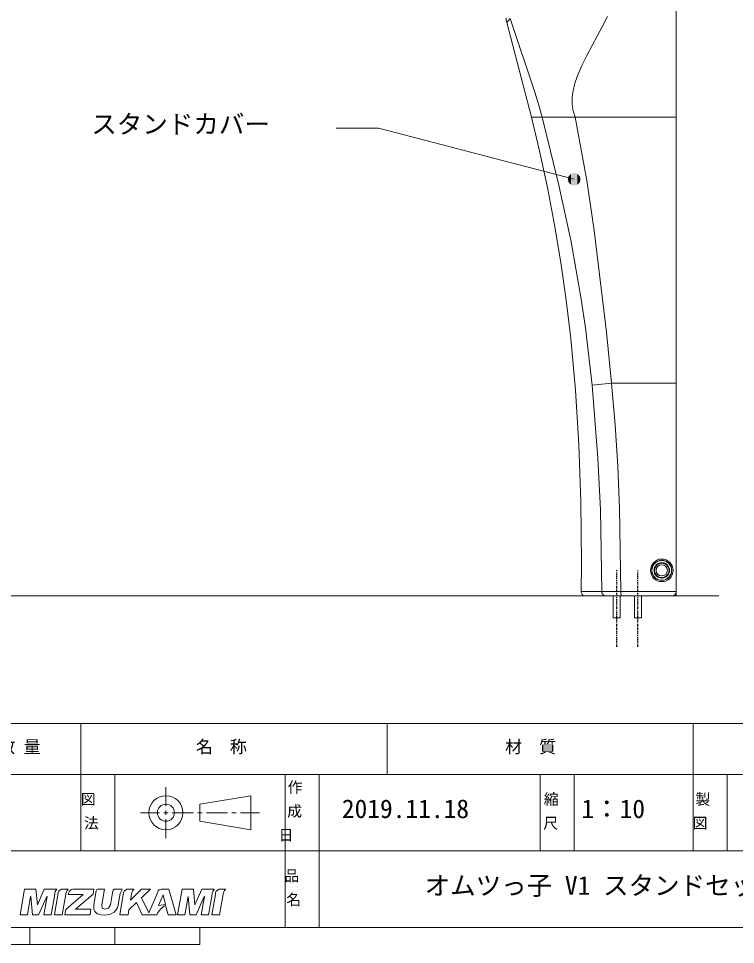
# Model space of a CAD drawing. Units: millimetres, scale not verified. Extents: x -203 to 203, y -143 to 208.
# Drawn here: x 28.7 to 113, y -140 to -31.1 of the extents above; entities that cross this region are included whole.
import ezdxf
from ezdxf.enums import TextEntityAlignment as Align

# ---------------------------------------------------------------- set-up
doc = ezdxf.new("R2010")
doc.units = ezdxf.units.MM
doc.header["$LTSCALE"] = 0.5
doc.linetypes.add('USER1', pattern=[0.629921, 0.393701, -0.07874, 0.07874, -0.07874])
for name, color, linetype, lineweight in [('0-1_DIMENSION_LINES$02_DIMENSI', 1, 'Continuous', 25), ('0-2_DIMENSION_LINES$04_SUB_LIN', 4, 'Continuous', 18), ('0-3_DIMENSION_LINES$01_CENTER_', 7, 'USER1', 25), ('0-5_DIMENSION_LINES$03_LINES', 7, 'Continuous', 18), ('0-7_図面_FORMAT$02_LOGO$01_MZ_LO', 7, 'Continuous', 18), ('0-8_図面_FORMAT$03_TEXT', 7, 'Continuous', 18), ('0-A_図面_FORMAT$01_WAKU$OUT_LINE', 6, 'Continuous', 18), ('0-B_図面_FORMAT$01_WAKU$SUB_LINE', 7, 'Continuous', 18)]:
    doc.layers.add(name, color=color, linetype=linetype, lineweight=lineweight)
doc.styles.add('ＭＳ ゴシック', font='')
doc.styles.get('ＭＳ ゴシック').set_extended_font_data('MS Gothic')

# ---------------------------------------------------------------- blocks, each defined once
blk = doc.blocks.new('U91')
at = {"layer": '0-1_DIMENSION_LINES$02_DIMENSI'}
for points in [[(3866.701, 1879.25), (3866.5, 1880), (3866.701, 1880.75)], [(3867.25, 1878.701), (3866.701, 1880.75), (3867.25, 1881.299)], [(3866.701, 1879.25), (3866.701, 1880.75), (3867.25, 1878.701)], [(3868, 1878.5), (3867.25, 1881.299), (3868, 1881.5)], [(3867.25, 1878.701), (3867.25, 1881.299), (3868, 1878.5)], [(3868, 1878.5), (3868, 1881.5), (3868.75, 1878.701)], [(3868.75, 1878.701), (3868, 1881.5), (3868.75, 1881.299)], [(3868.75, 1878.701), (3868.75, 1881.299), (3869.299, 1879.25)], [(3869.299, 1879.25), (3868.75, 1881.299), (3869.299, 1880.75)], [(3869.299, 1879.25), (3869.299, 1880.75), (3869.5, 1880)]]:
    blk.add_solid(points, dxfattribs=at)
blk = doc.blocks.new('_X61')
at = {"layer": '0-8_図面_FORMAT$03_TEXT', "style": 'ＭＳ ゴシック'}
for s, p in [('製', (3896.504, 1732.119)), ('図', (3895.867, 1726.496))]:
    blk.add_text(s, height=2.566, dxfattribs=at).set_placement(p, align=Align.BOTTOM_LEFT)
blk = doc.blocks.new('_X62')
at = {"layer": '0-8_図面_FORMAT$03_TEXT', "style": 'ＭＳ ゴシック'}
for s, p in [('縮', (3860.847, 1732.119)), ('尺', (3860.735, 1726.496))]:
    blk.add_text(s, height=2.566, dxfattribs=at).set_placement(p, align=Align.BOTTOM_LEFT)
blk = doc.blocks.new('_X63')
at = {"layer": '0-8_図面_FORMAT$03_TEXT', "style": 'ＭＳ ゴシック'}
for s, p in [('品', (3799.814, 1714.119)), ('名', (3800.273, 1708.496))]:
    blk.add_text(s, height=2.566, dxfattribs=at).set_placement(p, align=Align.BOTTOM_LEFT)
blk = doc.blocks.new('_X65')
at = {"layer": '0-8_図面_FORMAT$03_TEXT', "style": 'ＭＳ ゴシック'}
for s, p in [('図', (3751.969, 1732.119)), ('法', (3752.718, 1726.496))]:
    blk.add_text(s, height=2.566, dxfattribs=at).set_placement(p, align=Align.BOTTOM_LEFT)
blk = doc.blocks.new('_X66')
at = {"layer": '0-8_図面_FORMAT$03_TEXT', "style": 'ＭＳ ゴシック'}
for s, p in [('作', (3800.616, 1734.93)), ('成', (3800.504, 1729.308)), ('日', (3798.488, 1723.685))]:
    blk.add_text(s, height=2.566, dxfattribs=at).set_placement(p, align=Align.BOTTOM_LEFT)

msp = doc.modelspace()

# ---------------------------------------------------------------- linework, layer by layer
at = {"layer": '0-1_DIMENSION_LINES$02_DIMENSI', "color": 7, "lineweight": 18}
for p, q in [((71, -44), (66, -44)), ((94, -50), (71, -44))]:
    msp.add_line(p, q, dxfattribs=at)
at = {"layer": '0-2_DIMENSION_LINES$04_SUB_LIN'}
for p, q in [((86.4566, -31.0969), (86.089, -31.5768)), ((89.3883, -39.7718), (86.4566, -31.0975)), ((97.9342, -30.8666), (97.3478, -32.0083)), ((97.3478, -32.0083), (95.4924, -35.4323)), ((95.4924, -35.4323), (95.2091, -35.9912)), ((94.9371, -36.5557), (94.6898, -37.1042)), ((95.2091, -35.9912), (94.9371, -36.5557)), ((94.3574, -37.9266), (94.2607, -38.1952)), ((94.4595, -37.66), (94.3574, -37.9266)), ((94.6898, -37.1042), (94.4595, -37.66)), ((93.9904, -39.0878), (93.9475, -39.2637)), ((94.0366, -38.9127), (93.9904, -39.0878)), ((94.0861, -38.7386), (94.0366, -38.9127)), ((94.1701, -38.4658), (94.0861, -38.7386)), ((94.2607, -38.1952), (94.1701, -38.4658)), ((89.8508, -41.2826), (89.3883, -39.7718)), ((93.7791, -40.2934), (93.7667, -40.4605)), ((93.796, -40.1267), (93.7791, -40.2934)), ((93.8179, -39.9541), (93.796, -40.1267)), ((93.8441, -39.7822), (93.8179, -39.9541)), ((93.8743, -39.611), (93.8441, -39.7822)), ((93.9083, -39.4405), (93.8743, -39.611)), ((93.9475, -39.2637), (93.9083, -39.4405)), ((90.2288, -42.7), (89.8508, -41.2826)), ((93.759, -40.628), (93.7564, -40.7958)), ((93.7564, -40.7958), (93.7591, -40.9586)), ((93.7667, -40.4605), (93.759, -40.628)), ((93.7591, -40.9586), (93.7672, -41.1214)), ((93.7672, -41.1214), (93.7733, -41.2027)), ((93.7733, -41.2027), (93.7809, -41.2839)), ((93.7809, -41.2839), (93.7901, -41.3649)), ((93.7901, -41.3649), (93.8007, -41.4458)), ((93.8007, -41.4458), (93.8128, -41.5253)), ((93.8128, -41.5253), (93.8263, -41.6046)), ((93.8263, -41.6046), (93.8569, -41.7627)), ((93.8569, -41.7627), (93.8917, -41.9201)), ((93.8917, -41.9201), (93.9296, -42.077)), ((93.9296, -42.077), (94.0965, -42.7)), ((88.983, -42.7), (88.9869, -42.7)), ((90.2282, -42.7), (88.983, -42.7)), ((92.2146, -50.6961), (90.2281, -42.6999)), ((90.2288, -42.7), (94.0965, -42.7)), ((106, -42.7), (94.1002, -42.7)), ((94.1003, -42.7), (95.4725, -50.1448)), ((93.6309, -57.3722), (92.2146, -50.6961)), ((95.4725, -50.1448), (96.365, -56.0473)), ((96.365, -56.0473), (97.7852, -67.9775)), ((94.2528, -60.7326), (93.6309, -57.3722)), ((94.8142, -64.1051), (94.2528, -60.7326)), ((95.3128, -67.4842), (94.8142, -64.1051)), ((96.1126, -74.2221), (95.3128, -67.4842)), ((97.7852, -67.9775), (98.3908, -74.0005)), ((98.3908, -74.0005), (96.1126, -74.2221)), ((98.3908, -74.0005), (98.8123, -78.8894)), ((98.3908, -74.0005), (106, -74.0026)), ((96.7921, -82.8002), (96.1126, -74.2221)), ((98.8123, -78.8894), (99.1275, -83.7858)), ((97.0799, -88.8667), (96.7921, -82.8002)), ((99.1275, -83.7858), (99.3427, -88.6874)), ((97.2437, -98.4992), (97.0799, -88.8667)), ((99.3427, -88.6874), (99.4973, -98.5001)), ((94.8134, -98.4919), (97.2437, -98.4992)), ((97.2437, -98.4992), (99.4973, -98.5001)), ((97.2524, -98.5727), (97.2437, -98.4992)), ((97.2562, -98.5969), (97.2524, -98.5727)), ((97.2606, -98.6209), (97.2562, -98.5969)), ((97.2631, -98.6328), (97.2606, -98.6209)), ((97.2659, -98.6446), (97.2631, -98.6328)), ((97.2689, -98.6563), (97.2659, -98.6446)), ((97.2722, -98.6679), (97.2689, -98.6563)), ((97.2758, -98.6794), (97.2722, -98.6679)), ((97.2798, -98.6908), (97.2758, -98.6794)), ((97.284, -98.702), (97.2798, -98.6908)), ((97.2887, -98.7132), (97.284, -98.702)), ((97.2936, -98.7242), (97.2887, -98.7132)), ((97.2989, -98.735), (97.2936, -98.7242)), ((97.3044, -98.7458), (97.2989, -98.735)), ((97.3103, -98.7563), (97.3044, -98.7458)), ((97.3165, -98.7668), (97.3103, -98.7563)), ((97.3229, -98.7771), (97.3165, -98.7668)), ((97.3296, -98.7872), (97.3229, -98.7771)), ((97.3365, -98.7972), (97.3296, -98.7872)), ((97.3437, -98.8069), (97.3365, -98.7972)), ((97.3512, -98.8166), (97.3437, -98.8069)), ((97.3588, -98.826), (97.3512, -98.8166)), ((97.3667, -98.8353), (97.3588, -98.826)), ((97.3748, -98.8444), (97.3667, -98.8353)), ((97.3831, -98.8533), (97.3748, -98.8444)), ((97.3915, -98.862), (97.3831, -98.8533)), ((97.4002, -98.8704), (97.3915, -98.862)), ((97.409, -98.8787), (97.4002, -98.8704)), ((97.418, -98.8868), (97.409, -98.8787)), ((97.4272, -98.8946), (97.418, -98.8868)), ((97.4365, -98.9021), (97.4272, -98.8946)), ((97.446, -98.9095), (97.4365, -98.9021)), ((97.4556, -98.9165), (97.446, -98.9095)), ((97.4654, -98.9233), (97.4556, -98.9165)), ((97.4754, -98.9297), (97.4654, -98.9233)), ((97.4855, -98.9359), (97.4754, -98.9297)), ((97.4957, -98.9417), (97.4855, -98.9359)), ((97.5061, -98.9473), (97.4957, -98.9417)), ((97.5165, -98.9525), (97.5061, -98.9473)), ((97.5272, -98.9573), (97.5165, -98.9525)), ((97.5379, -98.9619), (97.5272, -98.9573)), ((97.5487, -98.966), (97.5379, -98.9619)), ((97.5597, -98.9698), (97.5487, -98.966)), ((97.5708, -98.9733), (97.5597, -98.9698)), ((97.5819, -98.9765), (97.5708, -98.9733)), ((97.5932, -98.9794), (97.5819, -98.9765)), ((97.6045, -98.9821), (97.5932, -98.9794)), ((97.6159, -98.9845), (97.6045, -98.9821)), ((97.6274, -98.9868), (97.6159, -98.9845)), ((97.6505, -98.9907), (97.6274, -98.9868)), ((97.6737, -98.9941), (97.6505, -98.9907)), ((97.7206, -99), (97.6737, -98.9941)), ((98.6, -99), (98.6, -101.58)), ((99.4, -101.58), (99.4, -99)), ((99.4972, -98.5001), (106, -98.5001)), ((101.1, -99), (101.1, -101.58)), ((101.9, -101.58), (101.9, -99)), ((106, -98.83), (105.8753, -98.83)), ((106, -98.5001), (106, -98.5)), ((98.6, -101.58), (99.4, -101.58)), ((101.1, -101.58), (101.9, -101.58))]:
    msp.add_line(p, q, dxfattribs=at)
for centre, radius in [((104.2987, -96), 1.3272), ((104.3, -96), 1.1584), ((104.3, -96), 0.9086), ((104.3, -96), 0.6609)]:
    msp.add_circle(centre, radius, dxfattribs=at)
for centre, radius, start, end in [((101.9051, -98.6247), 2.411, 177.0369, 188.95545), ((105.5002, -98.5002), 0.4998, 269.98116, 0.01332)]:
    msp.add_arc(centre, radius, start, end, dxfattribs=at)
at = {"layer": '0-3_DIMENSION_LINES$01_CENTER_'}
for p, q in [((99, -105), (99, -95.9646)), ((101.5, -105), (101.5, -96))]:
    msp.add_line(p, q, dxfattribs=at)
at = {"layer": '0-5_DIMENSION_LINES$03_LINES'}
for p, q in [((106, -99), (106, 39.4797)), ((106, -42.7), (106, -24.196)), ((85.9781, -31.0605), (85.9845, -31.1079)), ((85.9845, -31.1079), (85.9918, -31.1553)), ((85.9918, -31.1553), (86.0001, -31.2024)), ((86.0001, -31.2024), (86.0192, -31.2966)), ((86.0192, -31.2966), (86.041, -31.3902)), ((86.041, -31.3902), (86.089, -31.5768)), ((86.0891, -31.5768), (88.9866, -42.7001)), ((88.9842, -42.7006), (89.9202, -46.6566)), ((106, -74.0026), (106, -42.7)), ((89.9202, -46.6566), (90.8504, -50.9755)), ((90.8504, -50.9755), (91.6904, -55.353)), ((91.6904, -55.353), (92.4307, -59.7792)), ((92.4307, -59.7792), (93.0668, -64.2398)), ((93.0668, -64.2398), (93.5989, -68.7321)), ((93.5989, -68.7321), (94.1544, -74.8149)), ((106, -98.5), (106, -74.0026)), ((94.1544, -74.8149), (94.5516, -81.1849)), ((94.5516, -81.1849), (94.7869, -87.9526)), ((94.7869, -87.9526), (94.8446, -95.1349)), ((94.8446, -95.1349), (94.8065, -98.4918)), ((-60.599, -99), (111, -99)), ((97.7206, -99), (95.3123, -99)), ((105.84, -99), (105.5031, -99)), ((106, -98.565), (106, -98.83)), ((106, -98.84), (106, -98.83))]:
    msp.add_line(p, q, dxfattribs=at)
msp.add_lwpolyline([(105.5, -99), (99.5234, -99), (97.7206, -99)], dxfattribs=at)
for centre, radius in [((104.3023, -96), 1.1834), ((104.3, -96), 0.85)]:
    msp.add_circle(centre, radius, dxfattribs=at)
for centre, radius, start, end in [((95.3088, -98.5), 0.5, 179.14039, 269.86193), ((105.84, -98.84), 0.16, 270, 0)]:
    msp.add_arc(centre, radius, start, end, dxfattribs=at)
at = {"layer": '0-7_図面_FORMAT$02_LOGO$01_MZ_LO'}
for p, q in [((29.3797, -133.5001), (28.8508, -136.5)), ((30.7128, -133.5001), (29.3797, -133.5001)), ((30.8813, -135.3254), (30.7128, -133.5001)), ((31.6973, -133.5001), (30.8813, -135.3254)), ((33.1564, -133.5001), (31.6973, -133.5001)), ((33.1643, -133.5221), (33.1564, -133.5001)), ((34.4785, -133.5001), (33.7311, -133.5001)), ((34.4907, -133.528), (34.4785, -133.5001)), ((34.5924, -133.8998), (34.52, -134.1359)), ((37.5368, -133.5001), (35.0653, -133.5001)), ((37.4305, -134.0987), (37.5368, -133.5001)), ((37.8062, -133.6918), (37.5241, -135.2886)), ((38.7636, -133.5001), (38.0482, -133.5001)), ((38.4414, -135.331), (38.7636, -133.5001)), ((39.7553, -133.6956), (39.4664, -135.331)), ((40.7137, -133.5065), (40.0021, -133.5001)), ((40.6262, -134.0012), (40.8635, -133.5423)), ((40.8489, -133.5001), (40.7137, -133.5065)), ((40.8635, -133.5423), (40.8489, -133.5001)), ((42.2092, -133.5001), (41.4125, -133.5001)), ((43.1434, -133.5001), (41.8365, -134.8052)), ((42.2217, -133.528), (42.2092, -133.5001)), ((43.107, -134.5303), (44.1923, -133.5001)), ((44.1923, -133.5001), (43.1434, -133.5001)), ((45.0487, -133.8322), (43.9945, -136.289)), ((46.3372, -133.5001), (45.4679, -133.5001)), ((47.188, -136.5), (46.3372, -133.5001)), ((47.8896, -133.5001), (47.3606, -136.5)), ((49.2227, -133.5001), (47.8896, -133.5001)), ((49.3912, -135.3254), (49.2227, -133.5001)), ((50.2071, -133.5001), (49.3912, -135.3254)), ((51.6663, -133.5001), (50.2071, -133.5001)), ((51.6741, -133.5221), (51.6663, -133.5001)), ((52.9883, -133.5001), (52.241, -133.5001)), ((53.0005, -133.528), (52.9883, -133.5001)), ((29.7077, -136.5), (30.085, -134.3718)), ((30.085, -134.3718), (30.1212, -134.3718)), ((30.1212, -134.3718), (30.3134, -136.5)), ((31.0307, -136.5), (31.9772, -134.3718)), ((32.0194, -134.3718), (31.6421, -136.5)), ((32.493, -136.5), (32.9191, -134.0808)), ((33.2994, -134.1367), (32.8831, -136.5)), ((33.7988, -136.5), (34.2223, -134.0946)), ((36.248, -134.138), (34.2351, -135.8723)), ((34.52, -134.1359), (36.248, -134.138)), ((35.3578, -135.8512), (37.4305, -134.0987)), ((40.3988, -135.2886), (40.6262, -134.0012)), ((40.9871, -134.1367), (40.5715, -136.5)), ((41.8365, -134.8052), (41.959, -134.0946)), ((43.9945, -136.289), (43.107, -134.5303)), ((45.1097, -135.4167), (45.6797, -134.1656)), ((45.6797, -134.1656), (45.9339, -135.2805)), ((48.2176, -136.5), (48.5948, -134.3718)), ((48.5948, -134.3718), (48.631, -134.3718)), ((48.631, -134.3718), (48.8233, -136.5)), ((49.5406, -136.5), (50.4871, -134.3718)), ((50.5292, -134.3718), (50.152, -136.5)), ((51.0029, -136.5), (51.429, -134.0808)), ((51.8093, -134.1367), (51.3929, -136.5)), ((52.3087, -136.5), (52.7322, -134.0946)), ((34.2351, -135.8723), (34.125, -136.5)), ((37.1838, -135.8537), (35.3578, -135.8512)), ((37.0697, -136.5), (37.1838, -135.8537)), ((37.5241, -135.2886), (37.5207, -135.7942)), ((37.5207, -135.7942), (37.6572, -136.1388)), ((38.5099, -135.7132), (38.4414, -135.331)), ((38.8631, -135.8509), (38.5099, -135.7132)), ((39.2624, -135.7153), (38.8631, -135.8509)), ((39.4664, -135.331), (39.2624, -135.7153)), ((39.8948, -136.201), (40.2275, -135.7892)), ((40.2333, -135.7779), (40.2903, -135.6677)), ((41.5439, -136.5), (41.6443, -135.9188)), ((41.6443, -135.9188), (42.5284, -135.0795)), ((42.5284, -135.0795), (43.1843, -136.5)), ((45.9339, -135.2805), (45.1097, -135.4167)), ((45.9654, -135.4039), (46.2447, -136.5)), ((28.8508, -136.5), (29.7077, -136.5)), ((30.3134, -136.5), (31.0307, -136.5)), ((31.6421, -136.5), (32.493, -136.5)), ((32.8831, -136.5), (33.7988, -136.5)), ((34.125, -136.5), (37.0697, -136.5)), ((37.6572, -136.1388), (37.9298, -136.3967)), ((37.9298, -136.3967), (38.3411, -136.5181)), ((38.3411, -136.5181), (38.8134, -136.5486)), ((38.8134, -136.5486), (39.4797, -136.4487)), ((39.4797, -136.4487), (39.8948, -136.201)), ((40.5715, -136.5), (41.5368, -136.5)), ((41.5368, -136.5), (41.5384, -136.5)), ((41.5384, -136.5), (41.5439, -136.5)), ((43.1843, -136.5), (44.9459, -136.5)), ((46.2447, -136.5), (47.188, -136.5)), ((47.3606, -136.5), (48.2176, -136.5)), ((48.8233, -136.5), (49.5406, -136.5)), ((50.152, -136.5), (51.0029, -136.5)), ((51.3929, -136.5), (52.3087, -136.5))]:
    msp.add_line(p, q, dxfattribs=at)
msp.add_lwpolyline([(40.3739, -135.4237), (40.3965, -135.3012), (40.3965, -135.3012)], dxfattribs=at)
for centre, radius, start, end in [((33.7742, -134.1229), 0.8561, 135.436, 177.18162), ((33.898, -134.0779), 0.6015, 106.10853, 185.61083), ((35.2047, -134.2131), 0.9895, 136.18472, 173.12017), ((35.0741, -133.9901), 0.4901, 91.03463, 169.38909), ((38.0431, -133.7422), 0.2422, 88.80192, 167.99496), ((39.9968, -133.7469), 0.2469, 88.77298, 167.99431), ((41.5809, -134.073), 0.5972, 106.38228, 186.12371), ((42.933, -134.202), 0.9799, 136.54508, 173.70767), ((45.4594, -133.9198), 0.4199, 88.83548, 167.9571), ((52.2841, -134.1229), 0.8561, 135.436, 177.18162), ((52.4079, -134.0779), 0.6015, 106.10853, 185.61083), ((53.7145, -134.2131), 0.9895, 136.18472, 173.12017), ((31.9983, -134.363), 0.0228, 337.38667, 202.61333), ((50.5082, -134.363), 0.0228, 337.38667, 202.61333), ((38.9196, -135.0984), 1.4791, 332.15939, 332.65034), ((39.5102, -135.2642), 0.8783, 332.65034, 349.54143), ((38.5515, -134.9606), 1.8762, 349.54143, 349.93236), ((46.8386, -137.2383), 2.0316, 115.4544, 158.69079)]:
    msp.add_arc(centre, radius, start, end, dxfattribs=at)
at = {"layer": '0-8_図面_FORMAT$03_TEXT'}
for p, q in [((46, -123.75), (46, -121.5)), ((56, -122.5), (50, -123.5)), ((56, -126.5), (56, -122.5)), ((50, -123.5), (50, -125.5)), ((45.25, -124.5), (43, -124.5)), ((46.25, -124.5), (45.75, -124.5)), ((46, -124.75), (46, -124.25)), ((49.25, -124.5), (46.75, -124.5)), ((50.25, -124.5), (49.75, -124.5)), ((53.25, -124.5), (50.75, -124.5)), ((54.25, -124.5), (53.75, -124.5)), ((57, -124.5), (54.75, -124.5)), ((46, -127.5), (46, -125.25)), ((50, -125.5), (56, -126.5))]:
    msp.add_line(p, q, dxfattribs=at)
for radius in [2, 1]:
    msp.add_circle((46, -124.5), radius, dxfattribs=at)
at = {"layer": '0-A_図面_FORMAT$01_WAKU$OUT_LINE'}
for p, q in [((198, -114), (-198, -114)), ((198, -120), (-78, -120)), ((30, -140), (30, -138)), ((40, -140), (40, -138)), ((50, -140), (50, -138)), ((-50, -140), (50, -140))]:
    msp.add_line(p, q, dxfattribs=at)
msp.add_lwpolyline([(-198, -138), (198, -138), (198, 138), (-198, 138)], close=True, dxfattribs=at)
at = {"layer": '0-B_図面_FORMAT$01_WAKU$SUB_LINE'}
for p, q in [((36, -129), (36, -114)), ((72, -114), (72, -120)), ((108, -129), (108, -114)), ((40, -120), (40, -129)), ((60, -138), (60, -120)), ((64, -138), (64, -120)), ((90, -129), (90, -120)), ((94, -129), (94, -120)), ((112, -129), (112, -120)), ((12, -129), (144, -129))]:
    msp.add_line(p, q, dxfattribs=at)

# ---------------------------------------------------------------- block references
at = {"layer": '0-1_DIMENSION_LINES$02_DIMENSI', "xscale": 0.5, "yscale": 0.5}
msp.add_blockref('U91', (-1840, -990), dxfattribs=at)
at = {"layer": '0-8_図面_FORMAT$03_TEXT', "xscale": 0.5, "yscale": 0.5}
for name in ['_X66', '_X65', '_X62', '_X61', '_X63']:
    msp.add_blockref(name, (-1840, -990), dxfattribs=at)

# ---------------------------------------------------------------- texts
at = {"layer": '0-1_DIMENSION_LINES$02_DIMENSI', "color": 7, "style": 'ＭＳ ゴシック'}
msp.add_text('スタンドカバー', height=2.199, dxfattribs=at).set_placement((37.2229, -45.2785), align=Align.BOTTOM_LEFT)
at = {"layer": '0-8_図面_FORMAT$03_TEXT', "style": 'ＭＳ ゴシック'}
for s, height, p in [('数 量', 1.466, (26.2752, -117.9133)), ('名\u3000称', 1.466, (49.5177, -117.9133)), ('材\u3000質', 1.466, (85.873, -117.9133)), ('2019.11.18', 2.199, (66.6827, -125.7936)), ('1：10', 2.199, (94.8488, -125.8023)), ('オムツっ子 V1 スタンドセット', 2.199, (76.4126, -134.8198))]:
    msp.add_text(s, height=height, dxfattribs=at).set_placement(p, align=Align.BOTTOM_LEFT)

doc.saveas('drawing.dxf')
